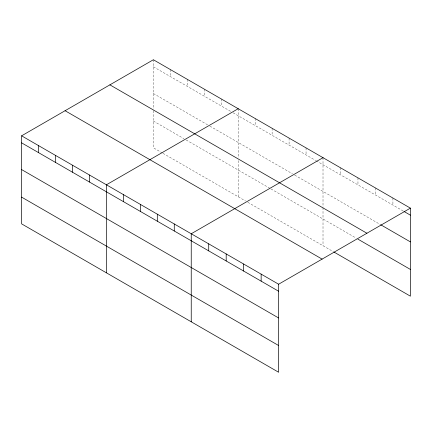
<?xml version="1.0" encoding="UTF-8"?>
<svg xmlns="http://www.w3.org/2000/svg" width="432" height="432" viewBox="0 0 432 432"><rect width="100%" height="100%" fill="white"/><g stroke="black" fill="none" stroke-linecap="round" stroke-linejoin="round"><path stroke-width="0.32" stroke-dasharray="2.16 1.62" d="M153.376 66.771L230.845 111.494M233.107 112.801L315.662 160.461M316.224 160.79L403.407 211.124M153.376 93.501L207.657 124.843M209.92 126.149L292.475 173.81M294.737 175.117L380.106 224.402M153.376 121.046L183.908 138.677M186.17 139.984L270.427 188.627M270.988 188.951L356.222 238.156M162.421 153.004L153.376 147.782L153.376 109.625M162.988 153.333L245.543 200.993M247.806 202.3L333.499 251.775M392.92 198.045L392.92 205.07M375.446 187.958L375.446 194.978M357.966 177.865L357.966 184.891M340.492 167.778L340.492 174.798M323.012 157.685L323.012 206.896M323.012 207.565L323.012 245.722M306.05 147.89L306.05 154.915M289.084 138.1L289.084 145.12M272.122 128.304L272.122 135.324M255.155 118.508L255.155 125.534M238.194 108.718L238.194 157.923M238.194 160.612L238.194 196.749M221.233 98.923L221.233 105.943M204.266 89.127L204.266 96.152M187.304 79.337L187.304 86.357M170.338 69.541L170.338 76.561M153.376 59.746L153.376 108.956"/><path stroke-width="0.65" d="M278.624 317.974L278.624 284.218L21.6 135.826L21.6 223.862L278.624 372.254L278.624 317.974L21.6 169.582M334.082 252.11L410.4 296.174L410.4 208.138L153.376 59.746L21.6 135.826M238.194 108.718L106.418 184.793L106.418 272.83M323.012 157.685L191.236 233.766L191.236 321.802M278.624 284.218L410.4 208.138M403.99 211.459L410.4 215.158M380.689 224.743L410.4 241.893M109.89 84.856L366.914 233.242M357.966 239.166L410.4 269.438M65.086 110.722L322.11 259.114M21.6 142.846L278.624 291.238M21.6 197.127L278.624 345.519M261.144 274.126L261.144 281.151M243.67 264.038L243.67 271.058M226.19 253.946L226.19 260.966M208.715 243.853L208.715 250.879M174.274 223.97L174.274 230.996M157.307 214.18L157.307 221.2M140.346 204.385L140.346 211.405M123.379 194.589L123.379 201.614M89.456 175.003L89.456 182.023M72.49 165.208L72.49 172.228M55.528 155.412L55.528 162.437M38.561 145.622L38.561 152.642"/></g></svg>
